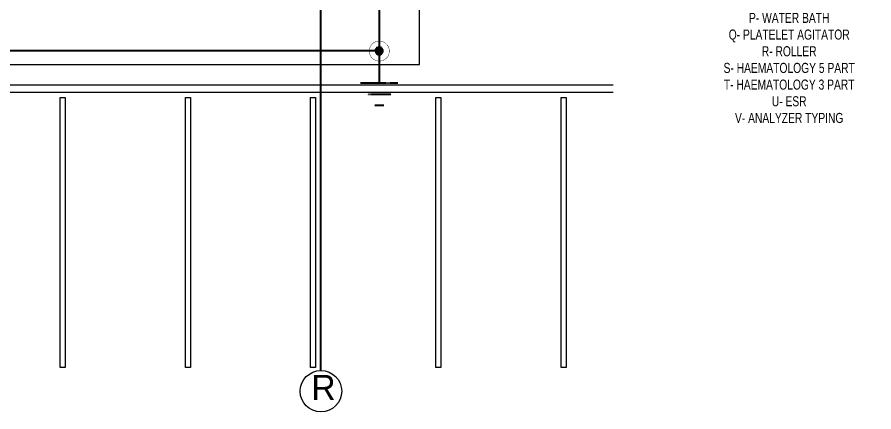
# Model space of a CAD drawing. Header units: metres. Extents: x -18745 to 220762, y -1579758 to -1356048.
# Drawn here: x 203648 to 220751, y -1478125 to -1470234 of the extents above; entities that cross this region are included whole.
import ezdxf

# ---------------------------------------------------------------- set-up
doc = ezdxf.new("R2010")
doc.units = ezdxf.units.M
for name, pattern in [('DASHDOTX2', [50.8, 25.4, -12.7, 0, -12.7]), ('DASHED2', [0.375, 0.25, -0.125]), ('PHANTOMX2', [5, 2.5, -0.5, 0.5, -0.5, 0.5, -0.5])]:
    doc.linetypes.add(name, pattern=pattern)
doc.layers.get('0').update_dxf_attribs({"lineweight": 0})
for name, color, linetype in [('0E-PW-GRD', 6, 'Continuous'), ('A-100 - Copy$0$axes', 8, 'Continuous'), ('PD-VENT', 70, 'Continuous')]:
    doc.layers.add(name, color=color, linetype=linetype)
for name, color, linetype, lineweight in [('A-100 - Copy$0$AxisBalloons_2', 8, 'Continuous', 0), ('A-100 - Copy$0$Medical Equipment and Furniture', 8, 'Continuous', 0), ('A-100 - Copy$0$Proj', 8, 'Continuous', 0), ('A-100 - Copy$0$TEXT', 8, 'Continuous', 0), ('E-GRND', 94, 'DASHED2', 40), ('Tiles', 252, 'Continuous', 5)]:
    doc.layers.add(name, color=color, linetype=linetype, lineweight=lineweight)
doc.styles.add('A-100 - Copy$0$Standard', font='GOTHIC.TTF')
doc.styles.add('A-100 - Copy$0$X3G_ENTITY_2587EA', font='swisscl.ttf', dxfattribs={"height": 200})

# ---------------------------------------------------------------- blocks, each defined once
blk = doc.blocks.new('A$C22ed9212')
at = {"layer": 'Tiles', "elevation": 0}
for points in [[(-351826, -498596), (-351826, -493781), (-310027, -493781)], [(-351676, -498596), (-351676, -493931), (-310027, -493931)]]:
    blk.add_lwpolyline(points, dxfattribs=at)
for points in [[(-320964, -499431), (-321064, -499431), (-321064, -494031), (-320964, -494031)], [(-318464, -499431), (-318564, -499431), (-318564, -494031), (-318464, -494031)], [(-315964, -499431), (-316064, -499431), (-316064, -494031), (-315964, -494031)], [(-313464, -499431), (-313564, -499431), (-313564, -494031), (-313464, -494031)], [(-310964, -499431), (-311064, -499431), (-311064, -494031), (-310964, -494031)]]:
    blk.add_lwpolyline(points, close=True, dxfattribs=at)
blk = doc.blocks.new('GROUND-ROD1')
at = {"layer": 'E-GRND', "linetype": 'ByBlock', "lineweight": -2}
h = blk.add_hatch(color=256, dxfattribs=at)
edge = h.paths.add_edge_path(flags=0)
edge.add_arc((-6, 4), 76.2, 0, 180)
edge.add_arc((-6, 4), 76.2, 180, 360)
for p, q in [((-650, -373), (-650, 373)), ((-876, -237), (-876, 237)), ((-1097, -92), (-1097, 95)), ((-2, 0), (-650, 0))]:
    blk.add_line(p, q, dxfattribs=at)
at = {"layer": 'E-GRND', "const_width": 8}
blk.add_lwpolyline([(111, -159, -2.025962), (111, 159, -0.493593), (111, -159, 0.493593)], format="xyb", dxfattribs=at)
at = {"layer": 'E-GRND', "linetype": 'ByBlock', "lineweight": -2}
for start, end in [(360, 180), (180, 360)]:
    blk.add_arc((-6, 4), 76.2, start, end, dxfattribs=at)
blk = doc.blocks.new('A-100 - Copy')
at = {"layer": 'A-100 - Copy$0$axes'}
blk.add_line((209713.3, -1477297.4, 0), (209713.3, -1451192.7, 0), dxfattribs=at)
blk.add_line((209713.3, -1477297.4, 0), (209713.3, -1451192.7, 0), dxfattribs=at)
at = {"layer": 'A-100 - Copy$0$AxisBalloons_2'}
blk.add_circle((209713.3, -1477711.3, 0), 413.9, dxfattribs=at)
at = {"layer": 'A-100 - Copy$0$Proj'}
blk.add_lwpolyline([(188053.3, -1469902.7), (188053.3, -1471182.7), (211678.3, -1471182.7), (211678.3, -1453692.7), (188053.3, -1453692.7), (188053.3, -1454972.7)], dxfattribs=at)
at = {"layer": 'A-100 - Copy$0$Medical Equipment and Furniture', "insert": (219060.7, -1464814.7, -4.7), "char_height": 200, "width": 3575.279, "attachment_point": 2, "style": 'A-100 - Copy$0$X3G_ENTITY_2587EA'}
blk.add_mtext('A- ANALYZER BLOOD GAS\\PB- ELECTROLYTE ANALYZER\\PC- DEIONIZER\\PD- DILUTE/DISPENSER\\PE- DITILLER\\PF- SPECTROPHOTOMETER\\PG- ELISA READER & WASHER\\PH- URINE ANALYZER AUTOMATED\\PI- APPARATUS DISTILLER (20L/HR)\\PJ- ELECTROPHORESIS\\PK- MICROSCOPE BINOCULAR & TRINOCULAR\\PL- COAGULMETER\\PM- THAWER PLASMA\\PN- AGGLUTINATION\\PO- WATER BATH\\PP- WATER BATH\\PQ- PLATELET AGITATOR\\PR- ROLLER\\PS- HAEMATOLOGY 5 PART\\PT- HAEMATOLOGY 3 PART\\PU- ESR\\PV- ANALYZER TYPING', dxfattribs=at)
at = {"layer": 'A-100 - Copy$0$TEXT', "insert": (209522.6, -1477385.7, 0), "char_height": 500, "attachment_point": 1, "style": 'A-100 - Copy$0$Standard'}
blk.add_mtext_dynamic_manual_height_columns('R', width=500, gutter_width=1, heights=[0], dxfattribs=at)

msp = doc.modelspace()

# ---------------------------------------------------------------- linework, layer by layer
at = {"layer": '0E-PW-GRD', "linetype": 'DASHDOTX2', "ltscale": 10, "const_width": 40, "elevation": 0}
msp.add_lwpolyline([(145625.6, -1394572.7), (167779.4, -1394572.7), (167779.4, -1395822.7), (174978.3, -1395822.7), (174978.3, -1403237.7), (176258.3, -1403237.7), (176258.3, -1434902.7), (174978.3, -1434902.7), (174978.3, -1448023.8), (174978.3, -1453972.7), (210878.3, -1453972.7), (210878.3, -1470902.7), (174978.3, -1470902.7), (174978.3, -1477822.7), (158048.3, -1477822.7)], dxfattribs=at)

# ---------------------------------------------------------------- block references
at = {"layer": '0E-PW-GRD', "color": 141, "linetype": 'PHANTOMX2', "rotation": 90}
msp.add_blockref('GROUND-ROD1', (210878.3, -1470902.7, 0), dxfattribs=at)
at = {"layer": 'PD-VENT'}
msp.add_blockref('A$C22ed9212', (525571.7, -977806.6, 2.4), dxfattribs=at)

# ---------------------------------------------------------------- next in the draw order: block references
msp.add_blockref('A-100 - Copy', (0, 0))

doc.saveas('drawing.dxf')
